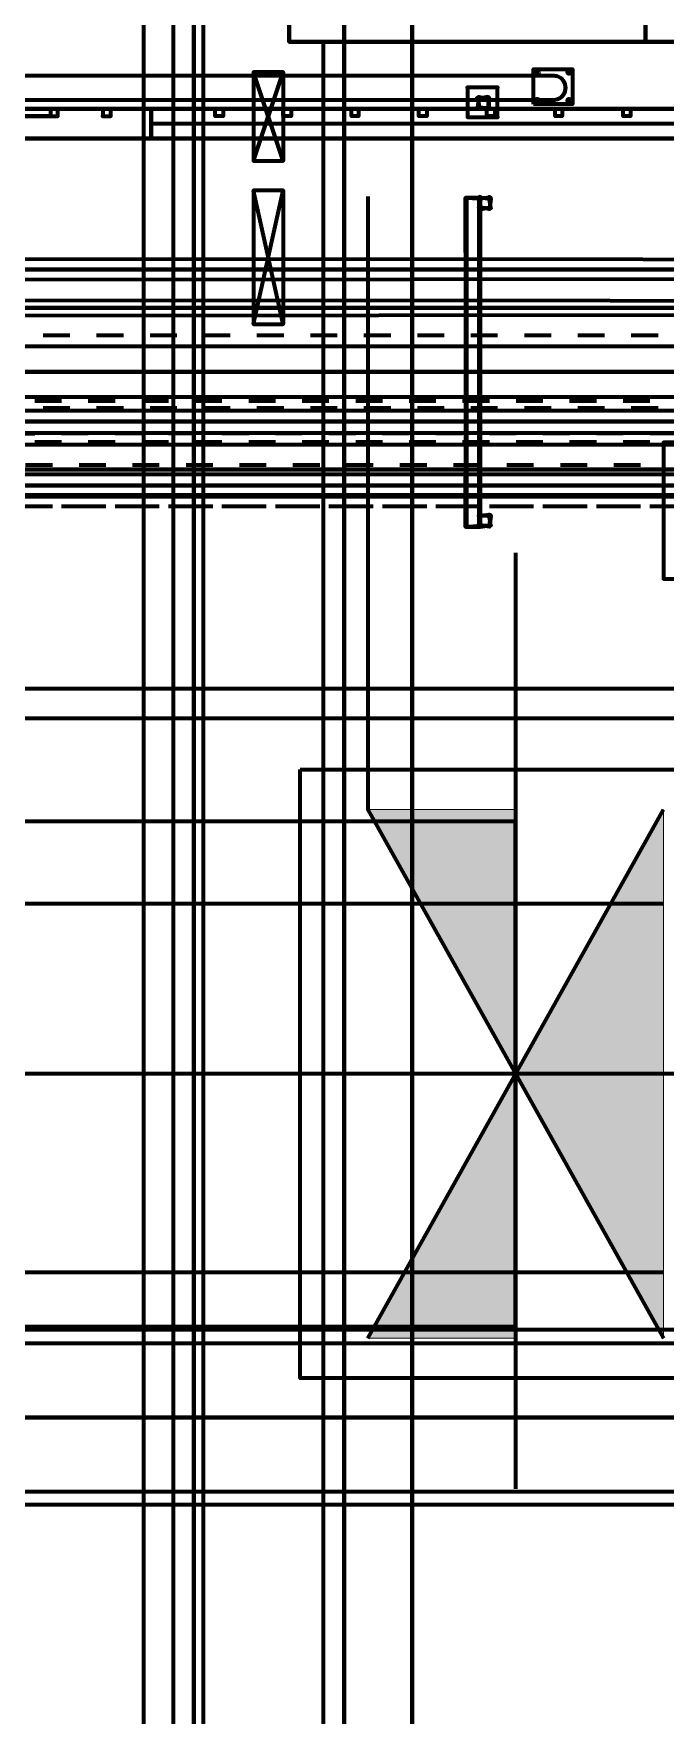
# Model space of a CAD drawing. Extents: x 0 to 1153, y 0 to 816.
# Drawn here: x 488.83 to 502.58, y 534.67 to 571.29 of the extents above; entities that cross this region are included whole.
import ezdxf

# ---------------------------------------------------------------- set-up
doc = ezdxf.new("R2010")
doc.units = 0
doc.header["$MEASUREMENT"] = 0
for name, color, linetype in [('Arch', 7, 'Continuous'), ('EQUIPMENTS', 7, 'Continuous'), ('Hatch', 7, 'Continuous'), ('HVAC', 7, 'Continuous'), ('PIPE', 7, 'Continuous')]:
    doc.layers.add(name, color=color, linetype=linetype)

msp = doc.modelspace()

# ---------------------------------------------------------------- hatches: boundary and pattern name
at = {"layer": 'Hatch', "linetype": 'Continuous', "lineweight": 211}
msp.add_hatch(color=251, dxfattribs=at).paths.add_polyline_path([(496.104, 554.397), (499.322, 554.397), (499.322, 548.64)], flags=0)
at = {"layer": 'Hatch', "linetype": 'Continuous', "lineweight": 0}
for points in [[(502.539, 554.397), (502.539, 548.64), (499.322, 548.64)], [(499.322, 548.64), (499.322, 542.883), (496.104, 542.883)], [(499.322, 548.64), (502.539, 548.64), (502.539, 542.883)]]:
    msp.add_hatch(color=251, dxfattribs=at).paths.add_polyline_path(points, flags=0)

# ---------------------------------------------------------------- linework, layer by layer
at = {"layer": 'Arch', "color": 11, "linetype": 'Continuous', "lineweight": 211}
for p, q in [((491.871, 361.77), (491.871, 717.391)), ((491.225, 387.625), (491.225, 634.344)), ((492.315, 633.254), (492.315, 388.715))]:
    msp.add_line(p, q, dxfattribs=at)
for points in [[(486.77, 638.799), (683.546, 638.799), (683.546, 383.17), (683.546, 638.799), (677.799, 633.053), (492.517, 633.053), (492.517, 388.927), (486.77, 383.17), (492.315, 388.715), (678, 388.715), (492.315, 388.715), (492.315, 633.254), (678, 633.254), (683.546, 638.799), (486.77, 638.799), (492.517, 633.053), (492.517, 388.927)], [(499.015, 427.429), (497.067, 427.429), (497.067, 628.438), (497.067, 427.429), (498.274, 427.429)], [(494.39, 571.108), (494.39, 572.59), (494.39, 571.108)], [(502.147, 571.108), (502.147, 572.59), (502.147, 571.108)]]:
    msp.add_lwpolyline(points, dxfattribs=at)
for points in [[(495.586, 427.429), (495.586, 425.947), (498.274, 425.947), (495.586, 425.947), (495.586, 427.429), (495.586, 629.931)], [(680.413, 571.108), (495.131, 571.108), (495.131, 427.429), (530.892, 427.429), (530.892, 390.377), (680.413, 390.377), (680.413, 438.446), (651.859, 438.446), (651.859, 484.897), (680.413, 484.897), (680.413, 571.108), (495.131, 571.108), (495.131, 427.429), (530.892, 427.429), (530.892, 390.377), (680.413, 390.377), (680.413, 438.446), (653.267, 438.446), (680.413, 438.446), (651.859, 438.446), (651.859, 484.897), (680.413, 484.897), (680.413, 571.108), (494.39, 571.108)], [(499.713, 569.754), (499.713, 570.516), (500.56, 570.516), (500.56, 569.754)]]:
    msp.add_lwpolyline(points, close=True, dxfattribs=at)
msp.add_lwpolyline([(485.267, 569.849), (500.172, 569.85), (500.227, 569.86), (500.277, 569.881), (500.332, 569.922), (500.376, 569.976), (500.399, 570.027), (500.41, 570.081), (500.41, 570.136), (500.399, 570.189), (500.375, 570.24, 0.273514), (500.158, 570.368), (485.252, 570.367)], format="xyb", dxfattribs=at)
for centre in [(499.793, 570.447), (500.481, 570.447), (499.793, 569.833), (500.481, 569.833)]:
    msp.add_circle(centre, 0.037, dxfattribs=at)
msp.add_arc((500.152, 570.108), 0.259, 271.3128, 30.605, dxfattribs=at)
at = {"layer": 'EQUIPMENTS', "color": 251, "linetype": 'Continuous', "lineweight": 211}
for p, q in [((499.322, 559.985), (499.322, 539.602)), ((645.329, 557.022), (113.961, 557.022)), ((645.329, 556.376), (113.961, 556.376)), ((496.104, 542.883), (502.539, 554.397)), ((523.261, 548.64), (113.961, 548.64))]:
    msp.add_line(p, q, dxfattribs=at)
for points in [[(496.104, 567.743), (496.104, 554.397), (502.539, 542.883)], [(502.539, 552.344), (487.5, 552.344), (113.961, 552.344)], [(502.539, 544.311), (487.5, 544.311), (113.961, 544.311)]]:
    msp.add_lwpolyline(points, dxfattribs=at)
for points in [[(494.633, 555.265), (510.286, 555.265), (510.286, 542.015), (494.633, 542.015)], [(487.5, 554.133), (487.5, 543.137), (499.322, 543.137), (499.322, 554.133)]]:
    msp.add_lwpolyline(points, close=True, dxfattribs=at)
at = {"layer": 'Hatch', "color": 5, "linetype": 'Continuous', "lineweight": 211}
for p, q in [((494.263, 570.452), (493.617, 570.452)), ((488.336, 569.489), (489.352, 569.489)), ((491.384, 569.33), (677.863, 569.33)), ((494.263, 567.87), (493.617, 567.87))]:
    msp.add_line(p, q, dxfattribs=at)
at = {"layer": 'Hatch', "color": 3, "linetype": 'Continuous', "lineweight": 211}
msp.add_line((498.528, 560.546), (498.507, 560.546), dxfattribs=at)
at = {"layer": 'Hatch', "color": 5, "linetype": 'Continuous', "lineweight": 211}
for points in [[(493.617, 568.516), (494.263, 568.516), (493.617, 570.452), (493.617, 568.516), (494.263, 570.452), (494.263, 568.516)], [(489.193, 569.648), (489.193, 569.489), (488.135, 569.489), (486.156, 569.489), (484.188, 569.489), (484.188, 569.648)], [(485.394, 569.648), (491.384, 569.648), (677.863, 569.648), (677.863, 569.002), (677.863, 569.648), (677.863, 569.002), (491.384, 569.002), (677.863, 569.002), (677.863, 569.648), (491.384, 569.648), (677.863, 569.648), (491.384, 569.648), (487.447, 569.648)], [(488.336, 569.648), (488.336, 569.489), (488.135, 569.489), (488.273, 569.489), (488.273, 569.648), (488.135, 569.648), (488.177, 569.489), (488.199, 569.648), (490.421, 569.648), (486.167, 569.648), (486.304, 569.648), (488.273, 569.648)], [(488.199, 569.648), (489.193, 569.648), (489.352, 569.648), (488.336, 569.648)], [(489.193, 569.489), (489.352, 569.489), (489.352, 569.648)], [(490.336, 569.648), (490.336, 569.648), (490.336, 569.648)], [(490.336, 569.489), (490.336, 569.489), (490.336, 569.489)], [(490.421, 569.648), (491.384, 569.648), (490.421, 569.648)], [(485.309, 569.002), (491.384, 569.002), (487.363, 569.002)], [(488.283, 569.002), (490.421, 569.002), (486.23, 569.002)], [(493.617, 564.959), (494.263, 564.959), (493.617, 567.87), (493.617, 564.959), (494.263, 567.87), (494.263, 564.959)]]:
    msp.add_lwpolyline(points, dxfattribs=at)
at = {"layer": 'Hatch', "color": 3, "linetype": 'Continuous', "lineweight": 211}
for points in [[(498.93, 569.468), (498.93, 570.114), (498.274, 570.114), (498.274, 569.468), (498.93, 569.468), (498.93, 570.114), (498.274, 570.114), (498.274, 569.468)], [(498.507, 569.875), (498.519, 569.891), (498.521, 569.891), (498.486, 569.875), (498.493, 569.897), (498.514, 569.911), (498.52, 569.912), (498.507, 569.875), (498.51, 569.885), (498.519, 569.891), (498.521, 569.891), (498.486, 569.875), (498.493, 569.897), (498.523, 569.912)], [(498.713, 569.891), (498.728, 569.88), (498.729, 569.877), (498.713, 569.912), (498.735, 569.905), (498.748, 569.887), (498.75, 569.879), (498.713, 569.891), (498.722, 569.888), (498.728, 569.88), (498.729, 569.877), (498.713, 569.912), (498.735, 569.905), (498.748, 569.887), (498.75, 569.879), (498.718, 569.891), (498.507, 569.87), (498.528, 569.669), (498.74, 569.68), (498.75, 569.87), (498.718, 569.648), (498.496, 569.68), (498.528, 569.912), (498.74, 569.87), (498.718, 569.669), (498.507, 569.68), (498.528, 569.891), (498.718, 569.912), (498.496, 569.87), (498.528, 569.648), (498.75, 569.68)], [(498.523, 569.669), (498.507, 569.681), (498.507, 569.684), (498.523, 569.648), (498.501, 569.655), (498.487, 569.673), (498.486, 569.682), (498.523, 569.669), (498.513, 569.672), (498.507, 569.681), (498.507, 569.684), (498.523, 569.648), (498.501, 569.655), (498.486, 569.685)], [(498.729, 569.685), (498.717, 569.67), (498.714, 569.669), (498.75, 569.685), (498.743, 569.663), (498.722, 569.649), (498.716, 569.648), (498.729, 569.685), (498.726, 569.676), (498.717, 569.67), (498.714, 569.669), (498.75, 569.685), (498.743, 569.663), (498.713, 569.648)], [(498.507, 567.711), (498.253, 567.711), (498.528, 567.711), (498.549, 567.711), (498.232, 567.711), (498.507, 567.711), (498.253, 567.711), (498.528, 567.711), (498.549, 567.711), (498.232, 567.711), (498.538, 567.695), (498.542, 567.705), (498.549, 567.71), (498.553, 567.711), (498.517, 567.695), (498.524, 567.717), (498.545, 567.731), (498.551, 567.732), (498.538, 567.695), (498.542, 567.705), (498.549, 567.71), (498.553, 567.711), (498.517, 567.695), (498.524, 567.717), (498.554, 567.732)], [(498.253, 560.546), (498.507, 560.546), (498.232, 560.546), (498.507, 560.546), (498.549, 560.546), (498.253, 560.546), (498.507, 560.546), (498.232, 560.546), (498.554, 560.578), (498.545, 560.581), (498.539, 560.589), (498.539, 560.593), (498.554, 560.557), (498.532, 560.564), (498.518, 560.585), (498.517, 560.591), (498.554, 560.578), (498.545, 560.581), (498.539, 560.589), (498.539, 560.593), (498.554, 560.557), (498.532, 560.564), (498.518, 560.585), (498.517, 560.591), (498.528, 560.546), (498.528, 567.711), (498.549, 560.546), (498.528, 567.711), (498.528, 560.546), (498.549, 567.711), (498.549, 560.546), (498.253, 560.546), (498.253, 567.711), (498.232, 560.546), (498.253, 567.711), (498.253, 560.546), (498.232, 567.711)], [(498.745, 567.711), (498.76, 567.699), (498.761, 567.697), (498.745, 567.732), (498.767, 567.725), (498.781, 567.704), (498.782, 567.698), (498.745, 567.711), (498.754, 567.708), (498.76, 567.699), (498.761, 567.697), (498.745, 567.732), (498.767, 567.725), (498.781, 567.704), (498.782, 567.698), (498.75, 567.711), (498.538, 567.69), (498.56, 567.478), (498.771, 567.5), (498.782, 567.69), (498.75, 567.468), (498.528, 567.5), (498.56, 567.722), (498.771, 567.69), (498.75, 567.478), (498.538, 567.5), (498.56, 567.711), (498.75, 567.722), (498.528, 567.69), (498.56, 567.468), (498.782, 567.5)], [(498.554, 567.489), (498.539, 567.5), (498.539, 567.503), (498.554, 567.468), (498.532, 567.475), (498.518, 567.496), (498.517, 567.502), (498.554, 567.489), (498.545, 567.492), (498.539, 567.5), (498.539, 567.503), (498.554, 567.468), (498.532, 567.475), (498.517, 567.505)], [(498.761, 567.505), (498.75, 567.49), (498.746, 567.489), (498.782, 567.505), (498.775, 567.483), (498.757, 567.47), (498.748, 567.468), (498.761, 567.505), (498.758, 567.495), (498.75, 567.49), (498.746, 567.489), (498.782, 567.505), (498.775, 567.483), (498.745, 567.468)], [(498.745, 560.8), (498.76, 560.788), (498.761, 560.786), (498.745, 560.821), (498.767, 560.814), (498.781, 560.793), (498.782, 560.787), (498.745, 560.8), (498.754, 560.797), (498.76, 560.788), (498.761, 560.786), (498.745, 560.821), (498.767, 560.814), (498.781, 560.793), (498.782, 560.787), (498.538, 560.779), (498.56, 560.567), (498.761, 560.589), (498.782, 560.779), (498.75, 560.546), (498.517, 560.589), (498.56, 560.811), (498.761, 560.779), (498.75, 560.567), (498.538, 560.589), (498.56, 560.79), (498.75, 560.811), (498.517, 560.779), (498.56, 560.546), (498.782, 560.589)], [(498.538, 560.784), (498.549, 560.799), (498.553, 560.8), (498.517, 560.784), (498.524, 560.806), (498.545, 560.82), (498.551, 560.821), (498.538, 560.784), (498.542, 560.794), (498.549, 560.799), (498.553, 560.8), (498.517, 560.784), (498.524, 560.806), (498.554, 560.821)], [(498.761, 560.594), (498.75, 560.579), (498.746, 560.578), (498.782, 560.594), (498.775, 560.572), (498.754, 560.558), (498.748, 560.557), (498.761, 560.594), (498.758, 560.585), (498.75, 560.579), (498.746, 560.578), (498.782, 560.594), (498.775, 560.572), (498.745, 560.557)]]:
    msp.add_lwpolyline(points, close=True, dxfattribs=at)
for points in [[(498.274, 570.114), (498.274, 570.114), (498.274, 570.114)], [(498.93, 570.114), (498.93, 570.114), (498.93, 570.114)]]:
    msp.add_lwpolyline(points, dxfattribs=at)
at = {"layer": 'Hatch', "color": 5, "linetype": 'Continuous', "lineweight": 211}
for points in [[(490.506, 569.648), (490.336, 569.648), (490.336, 569.489), (490.506, 569.489), (490.506, 569.648), (490.336, 569.648), (490.336, 569.489), (490.506, 569.489)], [(490.421, 569.002), (491.384, 569.002), (677.863, 569.002), (491.384, 569.002), (491.384, 569.648), (491.384, 569.002), (491.384, 569.648), (491.384, 569.002)], [(491.384, 569.648), (491.384, 569.002), (491.384, 569.648), (491.384, 569.002)], [(492.951, 569.489), (492.781, 569.489), (492.781, 569.648), (492.951, 569.648), (492.951, 569.489), (492.781, 569.489), (492.781, 569.648), (492.951, 569.648)], [(494.432, 569.489), (494.263, 569.489), (494.263, 569.648), (494.432, 569.648), (494.432, 569.489), (494.263, 569.489), (494.263, 569.648), (494.432, 569.648)], [(495.903, 569.489), (495.745, 569.489), (495.745, 569.648), (495.903, 569.648), (495.903, 569.489), (495.745, 569.489), (495.745, 569.648), (495.903, 569.648)], [(497.385, 569.489), (497.216, 569.489), (497.216, 569.648), (497.385, 569.648), (497.385, 569.489), (497.216, 569.489), (497.216, 569.648), (497.385, 569.648)], [(498.867, 569.489), (498.697, 569.489), (498.697, 569.648), (498.867, 569.648), (498.867, 569.489), (498.697, 569.489), (498.697, 569.648), (498.867, 569.648)], [(500.338, 569.489), (500.179, 569.489), (500.179, 569.648), (500.338, 569.648), (500.338, 569.489), (500.179, 569.489), (500.179, 569.648), (500.338, 569.648)], [(501.819, 569.489), (501.661, 569.489), (501.661, 569.648), (501.819, 569.648), (501.819, 569.489), (501.661, 569.489), (501.661, 569.648), (501.819, 569.648)], [(510.434, 562.388), (502.539, 562.388), (502.539, 559.414), (510.434, 559.414)]]:
    msp.add_lwpolyline(points, close=True, dxfattribs=at)
at = {"layer": 'Hatch', "color": 251, "linetype": 'Continuous', "lineweight": 0}
msp.add_lwpolyline([(496.104, 554.397), (499.322, 554.397), (499.322, 548.64), (502.539, 548.64), (502.539, 542.883), (499.322, 548.64), (499.322, 542.883), (496.104, 542.883), (499.322, 548.64), (502.539, 548.64), (502.539, 554.397), (499.322, 548.64)], close=True, dxfattribs=at)
at = {"layer": 'Hatch', "color": 3, "linetype": 'Continuous', "lineweight": 211}
for p in [(498.274, 570.114), (498.93, 570.114), (498.93, 569.468)]:
    msp.add_point(p, dxfattribs=at)
at = {"layer": 'Hatch', "color": 5, "linetype": 'Continuous', "lineweight": 211}
for p in [(490.336, 569.648), (490.336, 569.489), (490.506, 569.648)]:
    msp.add_point(p, dxfattribs=at)
at = {"layer": 'HVAC', "color": 6, "linetype": 'Continuous', "lineweight": 211}
for points in [[(486.516, 543.073), (538.417, 543.073), (542.301, 542.904), (542.301, 539.411), (542.301, 542.904), (542.301, 539.411), (572.357, 539.411), (572.357, 542.904), (576.231, 542.745), (576.231, 539.581), (576.231, 542.745), (576.231, 539.581), (660.273, 539.581)], [(651.087, 454.914), (651.118, 517.874), (651.118, 521.049), (664.189, 521.081), (667.353, 521.081), (667.353, 539.538), (664.157, 539.581), (664.157, 542.745), (663.416, 542.745), (662.273, 542.745), (661.416, 542.745), (660.273, 542.745), (576.231, 542.745), (576.231, 539.581), (572.357, 539.411), (572.357, 542.904), (542.301, 542.904), (542.301, 539.411), (538.417, 539.253), (486.516, 539.253)], [(486.516, 542.777), (538.417, 542.777), (542.301, 542.618), (572.357, 542.618), (576.231, 542.449), (660.273, 542.449), (660.273, 539.866), (576.231, 539.866), (572.357, 539.708), (542.301, 539.708), (538.417, 539.538), (486.516, 539.538)], [(486.516, 541.158), (538.417, 541.158), (486.516, 541.158), (485.256, 541.158)]]:
    msp.add_lwpolyline(points, dxfattribs=at)
at = {"layer": 'PIPE', "color": 4, "linetype": 'Continuous', "lineweight": 211}
for p, q in [((489.617, 564.716), (489.035, 564.716)), ((490.781, 564.716), (490.199, 564.716)), ((491.945, 564.716), (491.363, 564.716)), ((493.109, 564.716), (492.527, 564.716)), ((494.273, 564.716), (493.691, 564.716)), ((495.438, 564.716), (494.856, 564.716)), ((496.602, 564.716), (496.02, 564.716)), ((497.766, 564.716), (497.184, 564.716)), ((498.93, 564.716), (498.348, 564.716)), ((500.094, 564.716), (499.512, 564.716)), ((501.258, 564.716), (500.676, 564.716)), ((502.423, 564.716), (501.84, 564.716)), ((489.035, 563.139), (489.617, 563.139)), ((490.199, 563.139), (490.781, 563.139)), ((491.363, 563.139), (491.945, 563.139)), ((492.527, 563.139), (493.109, 563.139)), ((493.691, 563.139), (494.273, 563.139)), ((494.856, 563.139), (495.438, 563.139)), ((496.02, 563.139), (496.602, 563.139)), ((497.184, 563.139), (497.766, 563.139)), ((498.348, 563.139), (498.93, 563.139)), ((499.512, 563.139), (500.094, 563.139)), ((500.676, 563.139), (501.258, 563.139)), ((501.84, 563.139), (502.423, 563.139))]:
    msp.add_line(p, q, dxfattribs=at)
at = {"layer": 'PIPE', "color": 152, "linetype": 'Continuous', "lineweight": 211}
for p, q in [((489.437, 563.287), (488.855, 563.287)), ((490.601, 563.287), (490.019, 563.287)), ((491.765, 563.287), (491.183, 563.287)), ((492.929, 563.287), (492.347, 563.287)), ((494.094, 563.287), (493.511, 563.287)), ((495.258, 563.287), (494.676, 563.287)), ((496.422, 563.287), (495.84, 563.287)), ((497.586, 563.287), (497.004, 563.287)), ((498.75, 563.287), (498.168, 563.287)), ((499.914, 563.287), (499.332, 563.287)), ((501.079, 563.287), (500.496, 563.287)), ((502.243, 563.287), (501.661, 563.287)), ((488.855, 562.398), (489.437, 562.398)), ((490.019, 562.398), (490.601, 562.398)), ((491.183, 562.398), (491.765, 562.398)), ((492.347, 562.398), (492.929, 562.398)), ((493.511, 562.398), (494.094, 562.398)), ((494.676, 562.398), (495.258, 562.398)), ((495.84, 562.398), (496.422, 562.398)), ((497.004, 562.398), (497.586, 562.398)), ((498.168, 562.398), (498.75, 562.398)), ((499.332, 562.398), (499.914, 562.398)), ((500.496, 562.398), (501.079, 562.398)), ((501.661, 562.398), (502.243, 562.398))]:
    msp.add_line(p, q, dxfattribs=at)
at = {"layer": 'PIPE', "color": 220, "linetype": 'Continuous', "lineweight": 211}
for p, q in [((490.019, 562.578), (489.437, 562.578)), ((491.183, 562.578), (490.601, 562.578)), ((492.347, 562.578), (491.765, 562.578)), ((493.511, 562.578), (492.929, 562.578)), ((494.676, 562.578), (494.094, 562.578)), ((495.84, 562.578), (495.258, 562.578)), ((497.004, 562.578), (496.422, 562.578)), ((498.168, 562.578), (497.586, 562.578)), ((499.332, 562.578), (498.75, 562.578)), ((500.496, 562.578), (499.914, 562.578)), ((501.661, 562.578), (501.079, 562.578)), ((502.825, 562.578), (502.243, 562.578)), ((489.437, 561.001), (490.019, 561.001)), ((490.601, 561.001), (491.183, 561.001)), ((491.765, 561.001), (492.347, 561.001)), ((492.929, 561.001), (493.511, 561.001)), ((494.094, 561.001), (494.676, 561.001)), ((495.258, 561.001), (495.84, 561.001)), ((496.422, 561.001), (497.004, 561.001)), ((497.586, 561.001), (498.168, 561.001)), ((498.75, 561.001), (499.332, 561.001)), ((499.914, 561.001), (500.496, 561.001)), ((501.079, 561.001), (501.661, 561.001)), ((502.243, 561.001), (502.825, 561.001))]:
    msp.add_line(p, q, dxfattribs=at)
at = {"layer": 'PIPE', "color": 171, "linetype": 'Continuous', "lineweight": 211}
for p, q in [((489.236, 561.89), (488.654, 561.89)), ((490.4, 561.89), (489.818, 561.89)), ((491.564, 561.89), (490.982, 561.89)), ((492.728, 561.89), (492.146, 561.89)), ((493.892, 561.89), (493.31, 561.89)), ((495.057, 561.89), (494.474, 561.89)), ((496.221, 561.89), (495.639, 561.89)), ((497.385, 561.89), (496.803, 561.89)), ((498.549, 561.89), (497.967, 561.89)), ((499.713, 561.89), (499.131, 561.89)), ((500.877, 561.89), (500.295, 561.89)), ((502.042, 561.89), (501.46, 561.89)), ((488.654, 561.001), (489.236, 561.001)), ((489.818, 561.001), (490.4, 561.001)), ((490.982, 561.001), (491.564, 561.001)), ((492.146, 561.001), (492.728, 561.001)), ((493.31, 561.001), (493.892, 561.001)), ((494.474, 561.001), (495.057, 561.001)), ((495.639, 561.001), (496.221, 561.001)), ((496.803, 561.001), (497.385, 561.001)), ((497.967, 561.001), (498.549, 561.001)), ((499.131, 561.001), (499.713, 561.001)), ((500.295, 561.001), (500.877, 561.001)), ((501.46, 561.001), (502.042, 561.001))]:
    msp.add_line(p, q, dxfattribs=at)
at = {"layer": 'PIPE', "color": 3, "linetype": 'Continuous', "lineweight": 211}
for points in [[(480.864, 565.69), (480.864, 568.24), (480.864, 565.69), (480.864, 565.579), (480.872, 565.516), (480.893, 565.459), (480.94, 565.395), (481.004, 565.348), (481.061, 565.327), (481.129, 565.319), (481.235, 565.319), (541.655, 565.319), (481.235, 565.319)], [(481.965, 565.933), (481.965, 566.357), (481.965, 565.933), (481.965, 566.357), (481.965, 565.933), (481.965, 566.357), (481.838, 566.378), (481.965, 566.357), (481.965, 565.933), (481.838, 565.933), (481.965, 565.933), (542.332, 565.965), (542.332, 566.357), (543.2, 566.388), (542.332, 566.357), (481.965, 566.378)], [(481.235, 565.15), (481.235, 565.457), (481.235, 565.15), (481.235, 565.457), (481.235, 565.15), (481.235, 565.457), (481.129, 565.478), (481.235, 565.457), (481.235, 565.15), (481.129, 565.15), (481.235, 565.15), (541.655, 565.182), (541.655, 565.457), (542.354, 565.478), (541.655, 565.457), (481.235, 565.478)]]:
    msp.add_lwpolyline(points, dxfattribs=at)
msp.add_lwpolyline([(481.457, 566.663), (481.456, 566.542, 0.4142), (481.838, 566.155), (481.965, 566.155), (542.332, 566.155), (481.965, 566.155)], format="xyb", dxfattribs=at)
at = {"layer": 'PIPE', "color": 4, "linetype": 'Continuous', "lineweight": 211}
msp.add_lwpolyline([(682.583, 564.473), (682.583, 563.383), (682.583, 564.473), (485.817, 564.473), (485.817, 563.383), (682.583, 563.383)], dxfattribs=at)
at = {"layer": 'PIPE', "color": 110, "linetype": 'Continuous', "lineweight": 211}
msp.add_lwpolyline([(682.583, 563.922), (485.817, 563.922), (682.583, 563.922)], dxfattribs=at)
at = {"layer": 'PIPE', "color": 142, "linetype": 'Continuous', "lineweight": 211}
msp.add_lwpolyline([(678.931, 563.076), (678.931, 562.599), (678.931, 563.076), (482.113, 563.076), (482.113, 562.599), (678.931, 562.599)], dxfattribs=at)
at = {"layer": 'PIPE', "color": 162, "linetype": 'Continuous', "lineweight": 211}
msp.add_lwpolyline([(678.931, 562.843), (482.113, 562.843), (678.931, 562.843)], dxfattribs=at)
at = {"layer": 'PIPE', "color": 220, "linetype": 'Continuous', "lineweight": 211}
for points in [[(487.553, 562.546), (488.04, 562.578), (488.855, 562.578)], [(487.553, 561.044), (488.04, 561.001), (488.855, 561.001)]]:
    msp.add_lwpolyline(points, dxfattribs=at)
at = {"layer": 'PIPE', "color": 200, "linetype": 'Continuous', "lineweight": 211}
msp.add_lwpolyline([(488.04, 561.245), (488.04, 562.335), (488.04, 561.245), (684.646, 561.245), (684.646, 562.335), (488.04, 562.335)], dxfattribs=at)
at = {"layer": 'PIPE', "color": 230, "linetype": 'Continuous', "lineweight": 211}
msp.add_lwpolyline([(488.04, 561.795), (684.646, 561.795), (488.04, 561.795)], dxfattribs=at)
at = {"layer": 'PIPE', "color": 161, "linetype": 'Continuous', "lineweight": 211}
msp.add_lwpolyline([(480.579, 561.213), (480.579, 561.689), (480.579, 561.213), (678.91, 561.213), (678.91, 561.689), (480.579, 561.689)], dxfattribs=at)
at = {"layer": 'PIPE', "color": 181, "linetype": 'Continuous', "lineweight": 211}
msp.add_lwpolyline([(480.579, 561.446), (678.91, 561.446), (480.579, 561.446)], dxfattribs=at)

doc.saveas('drawing.dxf')
